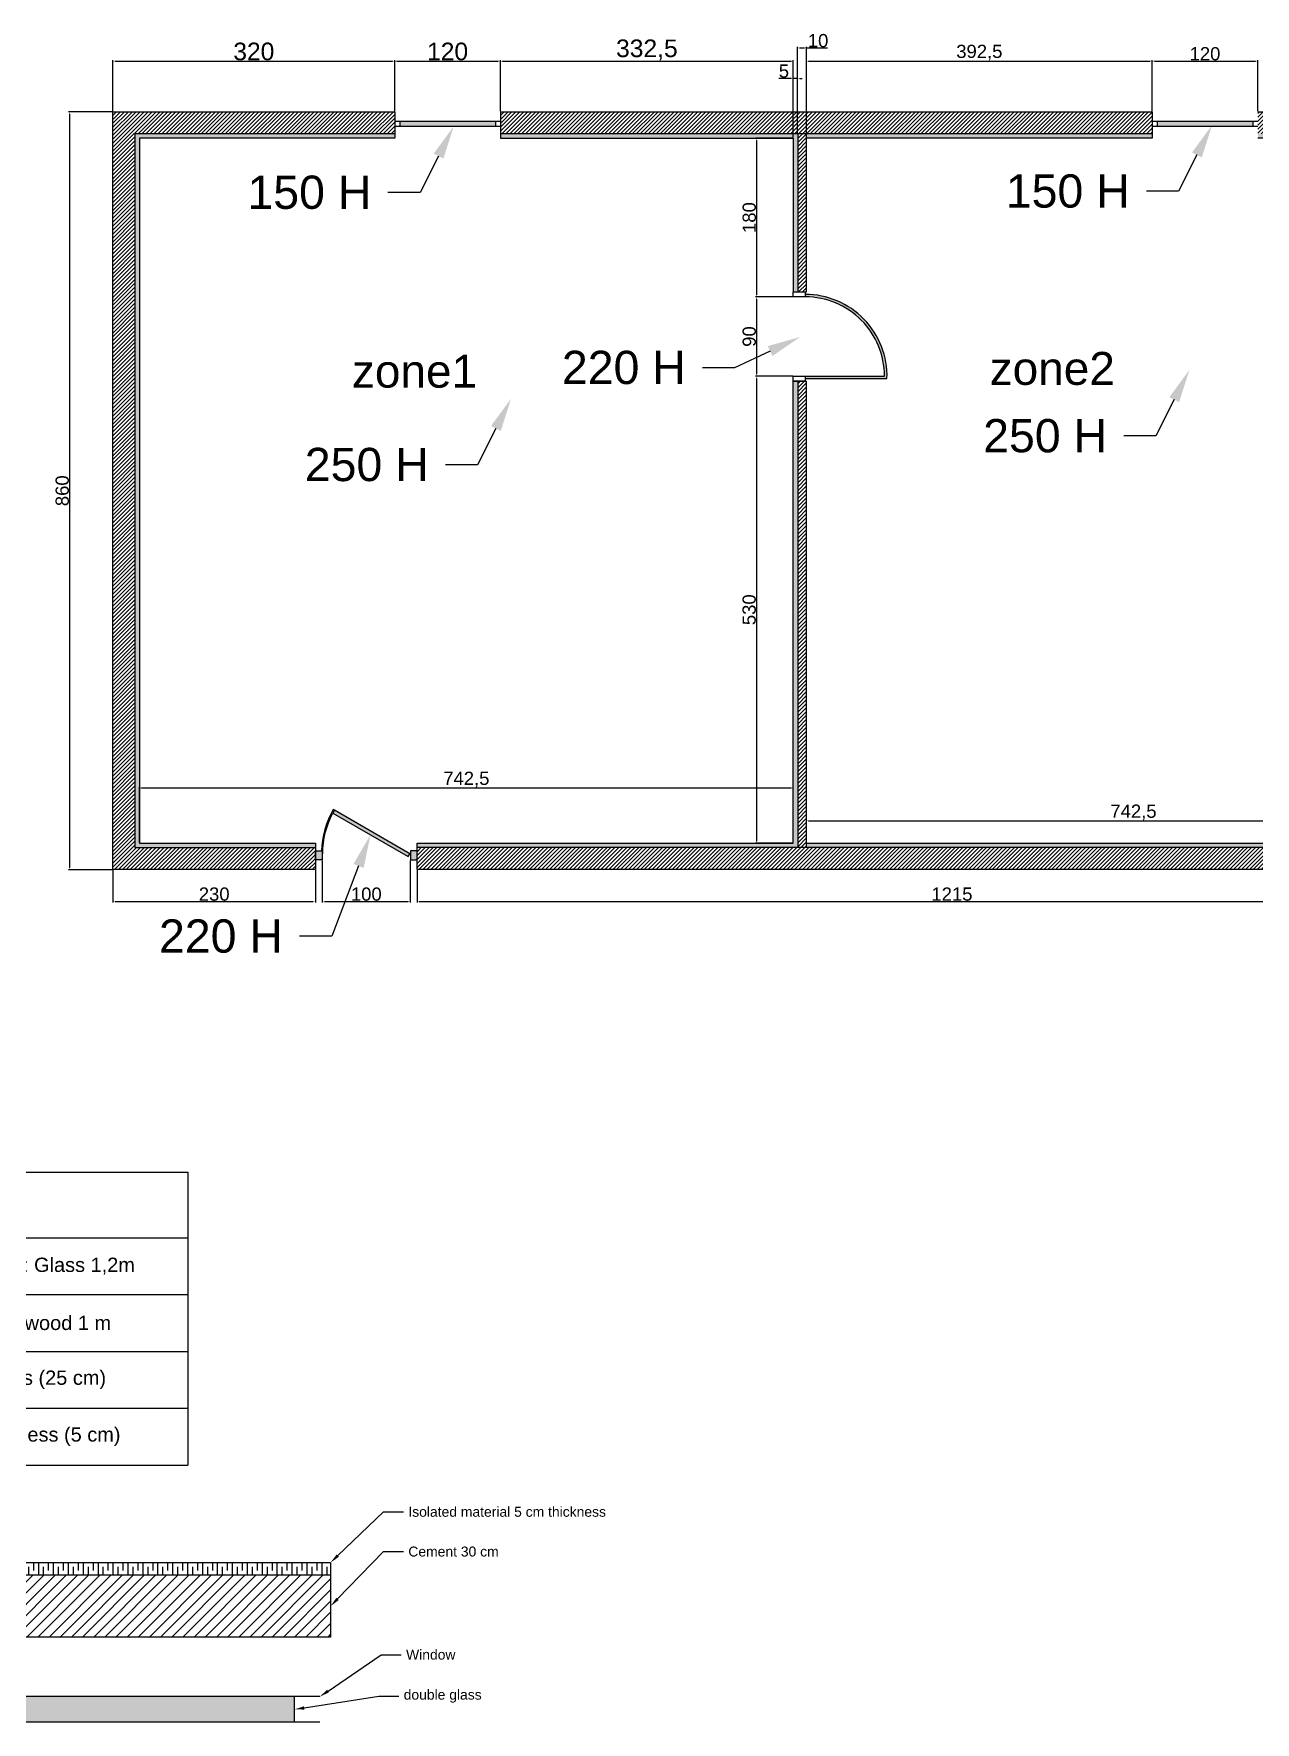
# Model space of a CAD drawing. Header units: millimetres. Extents: x 1864 to 5744, y 377 to 2293.
# Drawn here: x 2937 to 4324, y 377 to 2293 of the extents above; entities that cross this region are included whole.
import ezdxf
from ezdxf import colors
from ezdxf.entities.mleader import LeaderData, LeaderLine
from ezdxf.math import Vec2, Vec3

# ---------------------------------------------------------------- set-up
doc = ezdxf.new("R2010")
doc.units = ezdxf.units.MM
doc.layers.add('door_cad-block.com', color=250, linetype='Continuous')
doc.layers.add('Windows', color=4, linetype='Continuous')
doc.styles.get("Standard").update_dxf_attribs({"font": 'arial.ttf'})
doc.dimstyles.new('ISO-25', dxfattribs={"dimtxt": 2.5, "dimasz": 2.5, "dimexe": 1.25, "dimexo": 0.625, "dimtad": 1, "dimtxsty": 'Standard', "dimcen": 2.5, "dimadec": 0, "dimazin": 0, "dimtfac": 1, "dimtmove": 0, "dimatfit": 3, "dimfxl": 1, "dimarcsym": 0})

# ---------------------------------------------------------------- blocks, each defined once
blk = doc.blocks.new('*U3')
at = {"color": 0, "linetype": 'ByBlock', "ltscale": 10}
blk.add_lwpolyline([(-50, 0), (-50, 800, 0.414214), (-850, 0)], format="xyb", dxfattribs=at)
at = {"color": 0}
for points in [[(-900, 0), (-850, 0), (-850, -121), (-900, -121)], [(-50, 0), (0, 0), (0, -121), (-50, -121)]]:
    blk.add_lwpolyline(points, close=True, dxfattribs=at)
blk = doc.blocks.new('*U5')
at = {"color": 0}
for p, q in [((0, 0), (2100, 0)), ((100, 0), (100, -100)), ((2000, 0), (2000, -100)), ((0, -100), (2100, -100))]:
    blk.add_line(p, q, dxfattribs=at)
blk = doc.blocks.new('*U8')
for points in [[(5, 5), (65, 5), (65, 85), (5, 85)], [(840, 30), (173, -355), (158, -329), (825, 56)], [(905, 5), (845, 5), (845, 85), (905, 85)]]:
    blk.add_lwpolyline(points, close=True)
blk.add_arc((840, 30), 771, 180, 207.7688)
blk = doc.blocks.new('*D38')
at = {"color": 0, "lineweight": -2, "transparency": 16777216}
for p, q in [((3026.7, 2205.3), (3026.7, 2263.4)), ((3029.2, 2262.1), (3344.2, 2262.1)), ((3346.7, 2205.3), (3346.7, 2263.4))]:
    blk.add_line(p, q, dxfattribs=at)
at = {"color": 0, "transparency": 16777216}
for points in [[(3029.2, 2262.6), (3029.2, 2261.7), (3026.7, 2262.1)], [(3344.2, 2262.6), (3344.2, 2261.7), (3346.7, 2262.1)]]:
    blk.add_solid(points, dxfattribs=at)
at = {"layer": 'Defpoints', "color": 0, "transparency": 16777216}
for p in [(3346.7, 2262.1), (3026.7, 2204.6), (3346.7, 2204.6)]:
    blk.add_point(p, dxfattribs=at)
at = {"color": 0, "transparency": 16777216, "insert": (3186.7, 2273), "char_height": 2.5, "width": 62.311, "attachment_point": 5}
blk.add_mtext('{\\H8x;320}', dxfattribs=at)
blk = doc.blocks.new('*D39')
at = {"color": 0, "lineweight": -2, "transparency": 16777216}
for p, q in [((3466.7, 2205.3), (3466.7, 2263.4)), ((3469.2, 2262.1), (3796.7, 2262.1)), ((3799.2, 2175.3), (3799.2, 2263.4))]:
    blk.add_line(p, q, dxfattribs=at)
at = {"color": 0, "transparency": 16777216}
for points in [[(3469.2, 2262.6), (3469.2, 2261.7), (3466.7, 2262.1)], [(3796.7, 2262.6), (3796.7, 2261.7), (3799.2, 2262.1)]]:
    blk.add_solid(points, dxfattribs=at)
at = {"layer": 'Defpoints', "color": 0, "transparency": 16777216}
for p in [(3799.2, 2262.1), (3466.7, 2204.6), (3799.2, 2174.6)]:
    blk.add_point(p, dxfattribs=at)
at = {"color": 0, "transparency": 16777216, "insert": (3633, 2274.8), "char_height": 2.5, "width": 62.311, "attachment_point": 5}
blk.add_mtext('{\\H8x;332,5}', dxfattribs=at)
blk = doc.blocks.new('*D40')
at = {"color": 0, "lineweight": -2, "transparency": 16777216}
for p, q in [((3346.7, 2205.3), (3346.7, 2263.4)), ((3349.2, 2262.1), (3464.2, 2262.1)), ((3466.7, 2205.3), (3466.7, 2263.4))]:
    blk.add_line(p, q, dxfattribs=at)
at = {"color": 0, "transparency": 16777216}
for points in [[(3349.2, 2262.6), (3349.2, 2261.7), (3346.7, 2262.1)], [(3464.2, 2262.6), (3464.2, 2261.7), (3466.7, 2262.1)]]:
    blk.add_solid(points, dxfattribs=at)
at = {"layer": 'Defpoints', "color": 0, "transparency": 16777216}
for p in [(3466.7, 2262.1), (3346.7, 2204.6), (3466.7, 2204.6)]:
    blk.add_point(p, dxfattribs=at)
at = {"color": 0, "transparency": 16777216, "insert": (3406.7, 2273), "char_height": 2.5, "width": 62.311, "attachment_point": 5}
blk.add_mtext('{\\H8x;120}', dxfattribs=at)
blk = doc.blocks.new('*D41')
at = {"color": 0, "lineweight": -2, "transparency": 16777216}
for p, q in [((3796.7, 2242.5), (3783, 2242.5)), ((3799.2, 2180.3), (3799.2, 2243.8)), ((3804.2, 2242.5), (3799.2, 2242.5)), ((3804.2, 2180.3), (3804.2, 2243.8)), ((3806.7, 2242.5), (3809.2, 2242.5))]:
    blk.add_line(p, q, dxfattribs=at)
at = {"color": 0, "transparency": 16777216}
for points in [[(3796.7, 2242.9), (3796.7, 2242.1), (3799.2, 2242.5)], [(3806.7, 2242.9), (3806.7, 2242.1), (3804.2, 2242.5)]]:
    blk.add_solid(points, dxfattribs=at)
at = {"layer": 'Defpoints', "color": 0, "transparency": 16777216}
for p in [(3799.2, 2242.5), (3799.2, 2179.6), (3804.2, 2179.6)]:
    blk.add_point(p, dxfattribs=at)
at = {"color": 0, "transparency": 16777216, "insert": (3788.6, 2250.8), "char_height": 2.5, "attachment_point": 5}
blk.add_mtext('{\\H6x;5}', dxfattribs=at)
blk = doc.blocks.new('*D42')
at = {"color": 0, "lineweight": -2, "transparency": 16777216}
for p, q in [((3804.2, 2180.3), (3804.2, 2278.3)), ((3806.7, 2277.1), (3811.7, 2277.1)), ((3814.2, 2180.3), (3814.2, 2278.3)), ((3814.2, 2277.1), (3838, 2277.1))]:
    blk.add_line(p, q, dxfattribs=at)
at = {"color": 0, "transparency": 16777216}
for points in [[(3806.7, 2277.5), (3806.7, 2276.6), (3804.2, 2277.1)], [(3811.7, 2277.5), (3811.7, 2276.6), (3814.2, 2277.1)]]:
    blk.add_solid(points, dxfattribs=at)
at = {"layer": 'Defpoints', "color": 0, "transparency": 16777216}
for p in [(3814.2, 2277.1), (3804.2, 2179.6), (3814.2, 2179.6)]:
    blk.add_point(p, dxfattribs=at)
at = {"color": 0, "transparency": 16777216, "insert": (3827.4, 2285.3), "char_height": 2.5, "attachment_point": 5}
blk.add_mtext('{\\H6x;10}', dxfattribs=at)
blk = doc.blocks.new('*D43')
at = {"color": 0, "lineweight": -2, "transparency": 16777216}
for p, q in [((3814.2, 2205.3), (3814.2, 2263.4)), ((3816.7, 2262.1), (4204.2, 2262.1)), ((4206.7, 2205.3), (4206.7, 2263.4))]:
    blk.add_line(p, q, dxfattribs=at)
at = {"color": 0, "transparency": 16777216}
for points in [[(3816.7, 2262.6), (3816.7, 2261.7), (3814.2, 2262.1)], [(4204.2, 2262.6), (4204.2, 2261.7), (4206.7, 2262.1)]]:
    blk.add_solid(points, dxfattribs=at)
at = {"layer": 'Defpoints', "color": 0, "transparency": 16777216}
for p in [(4206.7, 2262.1), (3814.2, 2204.6), (4206.7, 2204.6)]:
    blk.add_point(p, dxfattribs=at)
at = {"color": 0, "transparency": 16777216, "insert": (4010.5, 2271.8), "char_height": 2.5, "attachment_point": 5}
blk.add_mtext('{\\H6x;392,5}', dxfattribs=at)
blk = doc.blocks.new('*D44')
at = {"color": 0, "lineweight": -2, "transparency": 16777216}
for p, q in [((4206.7, 2205.3), (4206.7, 2263.4)), ((4209.2, 2262.1), (4324.2, 2262.1)), ((4326.7, 2205.3), (4326.7, 2263.4))]:
    blk.add_line(p, q, dxfattribs=at)
at = {"color": 0, "transparency": 16777216}
for points in [[(4209.2, 2262.6), (4209.2, 2261.7), (4206.7, 2262.1)], [(4324.2, 2262.6), (4324.2, 2261.7), (4326.7, 2262.1)]]:
    blk.add_solid(points, dxfattribs=at)
at = {"layer": 'Defpoints', "color": 0, "transparency": 16777216}
for p in [(4326.7, 2262.1), (4206.7, 2204.6), (4326.7, 2204.6)]:
    blk.add_point(p, dxfattribs=at)
at = {"color": 0, "transparency": 16777216, "insert": (4266.7, 2270.4), "char_height": 2.5, "attachment_point": 5}
blk.add_mtext('{\\H6x;120}', dxfattribs=at)
blk = doc.blocks.new('*D46')
at = {"color": 0, "lineweight": -2, "transparency": 16777216}
for p, q in [((3798.6, 2174.6), (3756.3, 2174.6)), ((3757.5, 2172.1), (3757.5, 1997.1)), ((3798.6, 1994.6), (3756.3, 1994.6))]:
    blk.add_line(p, q, dxfattribs=at)
at = {"color": 0, "transparency": 16777216}
for points in [[(3757.1, 2172.1), (3758, 2172.1), (3757.5, 2174.6)], [(3757.1, 1997.1), (3758, 1997.1), (3757.5, 1994.6)]]:
    blk.add_solid(points, dxfattribs=at)
at = {"layer": 'Defpoints', "color": 0, "transparency": 16777216}
for p in [(3799.2, 2174.6), (3757.5, 1994.6), (3799.3, 1994.6)]:
    blk.add_point(p, dxfattribs=at)
at = {"color": 0, "transparency": 16777216, "insert": (3749.3, 2084.6), "char_height": 2.5, "attachment_point": 5, "rotation": 90}
blk.add_mtext('{\\H6x;180}', dxfattribs=at)
blk = doc.blocks.new('*D47')
at = {"color": 0, "lineweight": -2, "transparency": 16777216}
for p, q in [((3798.6, 1994.6), (3756.3, 1994.6)), ((3757.5, 1992.1), (3757.5, 1907.1)), ((3798.6, 1904.6), (3756.3, 1904.6))]:
    blk.add_line(p, q, dxfattribs=at)
at = {"color": 0, "transparency": 16777216}
for points in [[(3757.1, 1992.1), (3758, 1992.1), (3757.5, 1994.6)], [(3757.1, 1907.1), (3758, 1907.1), (3757.5, 1904.6)]]:
    blk.add_solid(points, dxfattribs=at)
at = {"layer": 'Defpoints', "color": 0, "transparency": 16777216}
for p in [(3799.3, 1994.6), (3757.5, 1904.6), (3799.3, 1904.6)]:
    blk.add_point(p, dxfattribs=at)
at = {"color": 0, "transparency": 16777216, "insert": (3749.3, 1949.6), "char_height": 2.5, "attachment_point": 5, "rotation": 90}
blk.add_mtext('{\\H6x;90}', dxfattribs=at)
blk = doc.blocks.new('*D48')
at = {"color": 0, "lineweight": -2, "transparency": 16777216}
for p, q in [((3798.6, 1904.6), (3756.3, 1904.6)), ((3757.5, 1902.1), (3757.5, 1377.1)), ((3798.6, 1374.6), (3756.3, 1374.6))]:
    blk.add_line(p, q, dxfattribs=at)
at = {"color": 0, "transparency": 16777216}
for points in [[(3757.1, 1902.1), (3758, 1902.1), (3757.5, 1904.6)], [(3757.1, 1377.1), (3758, 1377.1), (3757.5, 1374.6)]]:
    blk.add_solid(points, dxfattribs=at)
at = {"layer": 'Defpoints', "color": 0, "transparency": 16777216}
for p in [(3799.3, 1904.6), (3757.5, 1374.6), (3799.3, 1374.6)]:
    blk.add_point(p, dxfattribs=at)
at = {"color": 0, "transparency": 16777216, "insert": (3749.2, 1639.6), "char_height": 2.5, "attachment_point": 5, "rotation": 90}
blk.add_mtext('{\\H6x;530}', dxfattribs=at)
blk = doc.blocks.new('*D49')
at = {"color": 0, "lineweight": -2, "transparency": 16777216}
for p, q in [((3026.1, 2204.6), (2976.3, 2204.6)), ((2977.5, 2202.1), (2977.5, 1347.1)), ((3026.1, 1344.6), (2976.3, 1344.6))]:
    blk.add_line(p, q, dxfattribs=at)
at = {"color": 0, "transparency": 16777216}
for points in [[(2977.1, 2202.1), (2977.9, 2202.1), (2977.5, 2204.6)], [(2977.1, 1347.1), (2977.9, 1347.1), (2977.5, 1344.6)]]:
    blk.add_solid(points, dxfattribs=at)
at = {"layer": 'Defpoints', "color": 0, "transparency": 16777216}
for p in [(3026.7, 2204.6), (2977.5, 1344.6), (3026.7, 1344.6)]:
    blk.add_point(p, dxfattribs=at)
at = {"color": 0, "transparency": 16777216, "insert": (2969.2, 1774.6), "char_height": 2.5, "attachment_point": 5, "rotation": 90}
blk.add_mtext('{\\H6x;860}', dxfattribs=at)
blk = doc.blocks.new('*D50')
at = {"color": 0, "lineweight": -2, "transparency": 16777216}
for p, q in [((3026.7, 1344), (3026.7, 1307.2)), ((3256.7, 1344), (3256.7, 1307.2)), ((3029.2, 1308.5), (3254.2, 1308.5))]:
    blk.add_line(p, q, dxfattribs=at)
at = {"color": 0, "transparency": 16777216}
for points in [[(3029.2, 1308.9), (3029.2, 1308.1), (3026.7, 1308.5)], [(3254.2, 1308.9), (3254.2, 1308.1), (3256.7, 1308.5)]]:
    blk.add_solid(points, dxfattribs=at)
at = {"layer": 'Defpoints', "color": 0, "transparency": 16777216}
for p in [(3026.7, 1344.6), (3256.7, 1344.6), (3256.7, 1308.5)]:
    blk.add_point(p, dxfattribs=at)
at = {"color": 0, "transparency": 16777216, "insert": (3141.7, 1316.8), "char_height": 2.5, "width": 5.711, "attachment_point": 5}
blk.add_mtext('{\\H6x;230}', dxfattribs=at)
blk = doc.blocks.new('*D51')
at = {"color": 0, "lineweight": -2, "transparency": 16777216}
for p, q in [((3264.4, 1355.1), (3264.4, 1307.2)), ((3364.4, 1355.1), (3364.4, 1307.2)), ((3266.9, 1308.5), (3361.9, 1308.5))]:
    blk.add_line(p, q, dxfattribs=at)
at = {"color": 0, "transparency": 16777216}
for points in [[(3266.9, 1308.9), (3266.9, 1308.1), (3264.4, 1308.5)], [(3361.9, 1308.9), (3361.9, 1308.1), (3364.4, 1308.5)]]:
    blk.add_solid(points, dxfattribs=at)
at = {"layer": 'Defpoints', "color": 0, "transparency": 16777216}
for p in [(3264.4, 1355.7), (3364.4, 1355.7), (3364.4, 1308.5)]:
    blk.add_point(p, dxfattribs=at)
at = {"color": 0, "transparency": 16777216, "insert": (3314.4, 1316.8), "char_height": 2.5, "attachment_point": 5}
blk.add_mtext('{\\H6x;100}', dxfattribs=at)
blk = doc.blocks.new('*D52')
at = {"color": 0, "lineweight": -2, "transparency": 16777216}
for p, q in [((3372.1, 1344), (3372.1, 1307.2)), ((4586.7, 1344), (4586.7, 1307.2)), ((3374.6, 1308.5), (4584.2, 1308.5))]:
    blk.add_line(p, q, dxfattribs=at)
at = {"color": 0, "transparency": 16777216}
for points in [[(3374.6, 1308.9), (3374.6, 1308.1), (3372.1, 1308.5)], [(4584.2, 1308.9), (4584.2, 1308.1), (4586.7, 1308.5)]]:
    blk.add_solid(points, dxfattribs=at)
at = {"layer": 'Defpoints', "color": 0, "transparency": 16777216}
for p in [(3372.1, 1344.6), (4586.7, 1344.6), (4586.7, 1308.5)]:
    blk.add_point(p, dxfattribs=at)
at = {"color": 0, "transparency": 16777216, "insert": (3979.4, 1316.8), "char_height": 2.5, "attachment_point": 5}
blk.add_mtext('{\\H6x;1215}', dxfattribs=at)
blk = doc.blocks.new('*D53')
at = {"color": 0, "lineweight": -2, "transparency": 16777216}
for p, q in [((3814.2, 1375.3), (3814.2, 1401.2)), ((3816.7, 1400), (4554.2, 1400)), ((4556.7, 1375.3), (4556.7, 1401.2))]:
    blk.add_line(p, q, dxfattribs=at)
at = {"color": 0, "transparency": 16777216}
for points in [[(3816.7, 1400.4), (3816.7, 1399.6), (3814.2, 1400)], [(4554.2, 1400.4), (4554.2, 1399.6), (4556.7, 1400)]]:
    blk.add_solid(points, dxfattribs=at)
at = {"layer": 'Defpoints', "color": 0, "transparency": 16777216}
for p in [(4556.7, 1400), (3814.2, 1374.6), (4556.7, 1374.6)]:
    blk.add_point(p, dxfattribs=at)
at = {"color": 0, "transparency": 16777216, "insert": (4185.5, 1409.6), "char_height": 2.5, "attachment_point": 5}
blk.add_mtext('{\\H6x;742,5}', dxfattribs=at)
blk = doc.blocks.new('*D54')
at = {"color": 0, "lineweight": -2, "transparency": 16777216}
for p, q in [((3056.7, 1375.3), (3056.7, 1438.5)), ((3059.2, 1437.3), (3796.7, 1437.3)), ((3799.2, 1375.3), (3799.2, 1438.5))]:
    blk.add_line(p, q, dxfattribs=at)
at = {"color": 0, "transparency": 16777216}
for points in [[(3059.2, 1437.7), (3059.2, 1436.9), (3056.7, 1437.3)], [(3796.7, 1437.7), (3796.7, 1436.9), (3799.2, 1437.3)]]:
    blk.add_solid(points, dxfattribs=at)
at = {"layer": 'Defpoints', "color": 0, "transparency": 16777216}
for p in [(3799.2, 1437.3), (3056.7, 1374.6), (3799.2, 1374.6)]:
    blk.add_point(p, dxfattribs=at)
at = {"color": 0, "transparency": 16777216, "insert": (3428, 1446.9), "char_height": 2.5, "attachment_point": 5}
blk.add_mtext('{\\H6x;742,5}', dxfattribs=at)
blk = doc.blocks.new('*T55')
at = {"color": 0, "linetype": 'ByBlock', "lineweight": -2, "transparency": 16777216}
for p, q in [((0, 0), (502.8, 0)), ((0, 0), (0, -332.3)), ((502.8, 0), (502.8, -332.3)), ((0, -74.4), (502.8, -74.4)), ((75.7, -74.4), (75.7, -332.3)), ((0, -138.9), (502.8, -138.9)), ((0, -203.3), (502.8, -203.3)), ((0, -267.8), (502.8, -267.8)), ((0, -332.3), (502.8, -332.3))]:
    blk.add_line(p, q, dxfattribs=at)
at = {"color": 0, "transparency": 16777216}
for s, insert, char_height, width, attachment_point in [('  Legend:', (1.2, -37.2), 24.31, 500.401, 4), ('windows. material: Glass 1,2m', (289.3, -106.6), 16.208, 424.713, 5), ('Door. material: wood 1 m', (289.3, -171.1), 16.208, 424.713, 5), ('Wall. Thickness (25 cm)', (289.3, -235.6), 16.208, 424.713, 5), ('Insulation. thickness (5 cm)', (289.3, -300), 16.208, 424.713, 5)]:
    blk.add_mtext(s, dxfattribs=dict(at, insert=insert, char_height=char_height, width=width, attachment_point=attachment_point))

msp = doc.modelspace()

# ---------------------------------------------------------------- hatches: boundary and pattern name
h = msp.add_hatch()
h.set_pattern_fill('ANSI31', color=0)
h.paths.add_polyline_path([(3051.733, 2179.632), (3346.733, 2179.632), (3346.733, 2204.632), (3026.733, 2204.632), (3026.733, 1344.632), (3256.733, 1344.632), (3256.733, 1369.632), (3051.733, 1369.632)])
h.paths.add_polyline_path([(4586.558, 2204.632), (4326.733, 2204.632), (4326.733, 2179.632), (4561.733, 2179.632), (4561.733, 1369.632), (3372.117, 1369.632), (3372.117, 1344.632), (4586.733, 1344.632)])
h.paths.add_polyline_path([(3814.233, 1899.007), (3804.233, 1899.007), (3804.233, 1369.632), (3814.233, 1369.632)], flags=17)
h.paths.add_polyline_path([(3814.233, 2179.632), (3804.233, 2179.632), (3804.233, 2000.257), (3812.837, 2000.257), (3814.233, 2000.257)], flags=17)
h.paths.add_polyline_path([(4206.733, 2204.632), (3466.733, 2204.632), (3466.733, 2179.632), (4206.733, 2179.632)], flags=17)
at = {"transparency": 33554687}
h = msp.add_hatch(color=4, dxfattribs=at)
h.paths.add_polyline_path([(4212.447, 2193.672), (4212.447, 2187.958), (4321.018, 2187.958), (4321.018, 2193.672)])
h.paths.add_polyline_path([(3352.447, 2193.672), (3352.447, 2187.958), (3461.018, 2187.958), (3461.018, 2193.672)])
at = {"true_color": 0xf1eb1f, "transparency": 33554687}
h = msp.add_hatch(dxfattribs=at)
h.set_pattern_fill('GOST_WOOD', color=2, scale=0.86)
h.paths.add_polyline_path([(3056.733, 2174.632), (3346.733, 2174.632), (3346.733, 2179.632), (3051.733, 2179.632), (3051.733, 1369.632), (3256.733, 1369.632), (3256.733, 1374.632), (3056.733, 1374.632)])
h = msp.add_hatch(dxfattribs=at)
h.set_pattern_fill('GOST_WOOD', color=2, style=0)
h.paths.add_polyline_path([(3804.233, 2179.632), (3466.733, 2179.632), (3466.733, 2174.632), (3799.233, 2174.632), (3799.233, 2000.257), (3804.233, 2000.257)])
h.paths.add_polyline_path([(4206.733, 2179.632), (3814.233, 2179.632), (3814.233, 2174.632), (4206.733, 2174.632)])
h.paths.add_polyline_path([(4561.733, 2179.632), (4326.733, 2179.632), (4326.733, 2174.632), (4556.733, 2174.632), (4556.733, 1374.632), (3814.233, 1374.632), (3814.233, 1369.632), (4561.733, 1369.632)])
at = {"true_color": 0x6a3715, "transparency": 33554687}
for points in [[(3902.837, 1904.632), (3812.837, 1904.632), (3812.837, 1901.819), (3905.637, 1901.819, 0.42268244), (3812.837, 1997.444), (3812.837, 1994.632, -0.41421356)], [(3276.369, 1408.766), (3278.292, 1412.097), (3276.905, 1412.898, 0.12288), (3263.692, 1365.943), (3264.425, 1365.943), (3264.425, 1362.738), (3264.991, 1362.738, -0.12176079)]]:
    msp.add_hatch(color=36, dxfattribs=at).paths.add_polyline_path(points)
at = {"true_color": 0xf1eb1f, "transparency": 33554687}
h = msp.add_hatch(dxfattribs=at)
h.set_pattern_fill('GOST_WOOD', color=2, style=0)
h.paths.add_polyline_path([(3799.233, 1374.632), (3372.117, 1374.632), (3372.117, 1369.632), (3804.233, 1369.632), (3804.233, 1899.007), (3799.233, 1899.007)])
at = {"true_color": 0x6a3715, "transparency": 33554687}
h = msp.add_hatch(color=36, dxfattribs=at)
h.paths.add_polyline_path([(3278.292, 1412.097), (3276.369, 1408.766), (3361.861, 1359.407), (3363.784, 1362.738)])
h.paths.add_polyline_path([(3264.425, 1365.943), (3256.733, 1365.943), (3256.733, 1355.687), (3264.425, 1355.687)])
h.paths.add_polyline_path([(3364.425, 1355.687), (3372.117, 1355.687), (3372.117, 1365.943), (3364.425, 1365.943)])
at = {"true_color": 0xf1eb1f, "transparency": 33554687}
h = msp.add_hatch(dxfattribs=at)
h.set_pattern_fill('GOST_WOOD', color=2, scale=2.822626, style=0)
h.set_pattern_definition([(90, (-8065.847, -2789.83), (16.935755, -1e-15), [28.22626, -5.64525]), (90, (-8060.202, -2795.476), (16.935755, -1e-15), [16.935755, -4.233939, 8.467877, -4.233939]), (90, (-8054.556, -2803.943), (16.935755, -1e-15), [28.22626, -5.64525])])
h.paths.add_polyline_path([(3273.909, 558.394), (2675.472, 558.394), (2675.472, 544.281), (3273.909, 544.281)])
at = {"transparency": 33554687}
h = msp.add_hatch(dxfattribs=at)
h.set_pattern_fill('ANSI31', color=256, scale=2.822626, style=0)
h.set_pattern_definition([(45, (-8065.847, -2789.83), (-6.3369756, 6.3369756), [])])
h.paths.add_polyline_path([(3273.909, 473.715), (3273.909, 544.281), (2675.472, 544.281), (2675.472, 473.715)])
msp.add_hatch(color=4, dxfattribs=at).paths.add_polyline_path([(3232.664, 377.157), (3232.664, 406.17), (2681.423, 406.17), (2681.423, 377.157)])

# ---------------------------------------------------------------- linework, layer by layer
at = {"color": 0}
for p, q in [((3804.233, 2179.632), (3804.233, 2000.257)), ((3804.233, 1899.007), (3804.233, 1369.632))]:
    msp.add_line(p, q, dxfattribs=at)
for points in [[(3256.733, 1344.632), (3026.733, 1344.632), (3026.733, 2204.632), (3346.733, 2204.632)], [(3346.733, 2204.632), (3346.733, 2174.632), (3056.733, 2174.632), (3056.733, 1374.632), (3256.733, 1374.632), (3256.733, 1344.632)], [(4326.558, 2204.632), (4586.558, 2204.632), (4586.733, 1344.632), (3372.117, 1344.632)], [(3466.733, 2204.632), (3466.733, 2174.632)], [(3466.733, 2204.632), (4206.733, 2204.632)], [(4206.733, 2204.632), (4206.733, 2174.632), (3814.233, 2174.632)], [(3346.733, 2179.632), (3051.733, 2179.632), (3051.733, 1369.632), (3256.733, 1369.632)], [(4561.733, 2179.632), (4561.733, 1369.632), (3372.117, 1369.632)], [(4206.733, 2179.632), (3466.733, 2179.632)], [(3466.733, 2174.632), (3799.233, 2174.632), (3799.233, 2000.257), (3814.233, 2000.257)], [(3814.233, 2000.257), (3814.233, 2179.632)], [(3814.233, 1374.632), (4556.733, 1374.632), (4556.733, 2174.632), (4326.733, 2174.632)], [(3799.233, 2000.257), (3814.233, 2000.257)], [(3814.233, 1994.621), (3814.233, 1994.632)], [(3372.117, 1344.632), (3372.117, 1374.632), (3799.233, 1374.632), (3799.233, 1899.007), (3814.233, 1899.007)], [(3812.837, 1901.819), (3905.637, 1901.819)], [(3814.233, 1369.632), (3814.233, 1899.007)], [(3278.292, 1412.097), (3276.905, 1412.898)], [(3264.991, 1362.738), (3264.425, 1362.738)], [(3814.233, 1374.632), (4556.733, 1374.632)], [(2675.472, 544.281), (2675.472, 558.394), (3273.909, 558.394), (3273.909, 544.281)], [(3273.909, 473.715), (2675.472, 473.715), (2675.472, 544.281), (3273.909, 544.281), (3273.909, 473.715)]]:
    msp.add_lwpolyline(points, dxfattribs=at)
for centre, radius, start, end in [((3812.784, 1904.551), 92.894, 358.315192, 89.9669), ((3364.385, 1362.945), 100.738, 150.272854, 178.294402)]:
    msp.add_arc(centre, radius, start, end, dxfattribs=at)

# ---------------------------------------------------------------- block references
msp.add_blockref('*T55', (2608.861, 1001.312))
at = {"layer": 'door_cad-block.com', "color": 0}
for name, p, xscale, yscale, zscale, rotation in [('*U3', (3812.837, 1899.007), 0.1125000076486909, 0.1125000076486909, 0.1125000076486909, 270), ('*U8', (3256.092, 1366.584), -0.1282051282051265, 0.1282051282051265, 0.1282051282051265, 180)]:
    msp.add_blockref(name, p, dxfattribs=dict(at, xscale=xscale, yscale=yscale, zscale=zscale, rotation=rotation))
at = {"layer": 'Windows'}
for p, xscale, yscale, zscale in [((3466.733, 2193.672), -0.05714285714285761, 0.05714285714285761, 0.05714285714285761), ((4326.733, 2193.672), -0.05714285714285761, 0.05714285714285761, 0.05714285714285761), ((3261.676, 406.17), -0.2901266237316804, 0.2901266237316804, 0.2901266237316804)]:
    msp.add_blockref('*U5', p, dxfattribs=dict(at, xscale=xscale, yscale=yscale, zscale=zscale))

# ---------------------------------------------------------------- texts
at = {"color": 0, "char_height": 37.3469, "attachment_point": 1}
for s, insert in [('zone1 ', (3298.075, 1928.988)), ('zone2 ', (4022.247, 1932.111))]:
    msp.add_mtext_dynamic_manual_height_columns(s, width=166.62096, gutter_width=186.734, heights=[0], dxfattribs=dict(at, insert=insert))

# ---------------------------------------------------------------- dimensions: what is measured, and where the dimension line sits
at = {"color": 0}
for base, p1, p2, text, picture, middle in [((3346.733, 2262.139), (3026.733, 2204.632), (3346.733, 2204.632), '{\\H8x;<>}', '*D38', (3186.733, 2272.982)), ((3466.733, 2262.139), (3346.733, 2204.632), (3466.733, 2204.632), '{\\H8x;<>}', '*D40', (3406.733, 2272.975)), ((3799.233, 2262.139), (3466.733, 2204.632), (3799.233, 2174.632), '{\\H8x;<>}', '*D39', (3632.983, 2274.783)), ((4206.733, 2262.139), (3814.233, 2204.632), (4206.733, 2204.632), '{\\H6x;<>}', '*D43', (4010.483, 2271.778)), ((4326.733, 2262.139), (4206.733, 2204.632), (4326.733, 2204.632), '{\\H6x;<>}', '*D44', (4266.733, 2270.422)), ((4556.733, 1399.975), (3814.233, 1374.632), (4556.733, 1374.632), '{\\H6x;<>}', '*D53', (4185.483, 1409.615)), ((3256.733, 1308.482), (3026.733, 1344.632), (3256.733, 1344.632), '{\\H6x;<>}', '*D50', (3141.733, 1316.771)), ((3364.425, 1308.482), (3264.425, 1355.687), (3364.425, 1355.687), '{\\H6x;<>}', '*D51', (3314.425, 1316.765)), ((4586.733, 1308.482), (3372.117, 1344.632), (4586.733, 1344.632), '{\\H6x;1215}', '*D52', (3979.425, 1316.765))]:
    dim = msp.add_linear_dim(base=base, p1=p1, p2=p2, text=text, dimstyle='ISO-25', dxfattribs=at)
    dim.commit()
    dim.dimension.update_dxf_attribs({"geometry": picture, "text_midpoint": middle})
for base, p1, p2, picture, middle in [((3814.233, 2277.06), (3804.233, 2179.632), (3814.233, 2179.632), '*D42', (3827.37, 2277.06)), ((3799.233, 2242.52), (3804.233, 2179.632), (3799.233, 2179.632), '*D41', (3788.635, 2242.52)), ((3799.233, 1437.282), (3056.733, 1374.632), (3799.233, 1374.632), '*D54', (3427.983, 1437.282))]:
    dim = msp.add_linear_dim(base=base, p1=p1, p2=p2, text='{\\H6x;<>}', dimstyle='ISO-25', dxfattribs=at)
    dim.commit()
    dim.dimension.update_dxf_attribs({"geometry": picture, "text_midpoint": middle, "dimtype": 160})
for base, p1, p2, picture, middle in [((2977.522, 1344.632), (3026.733, 2204.632), (3026.733, 1344.632), '*D49', (2969.239, 1774.632)), ((3757.534, 1994.632), (3799.233, 2174.632), (3799.267, 1994.632), '*D46', (3749.251, 2084.632)), ((3757.534, 1904.632), (3799.267, 1994.632), (3799.267, 1904.632), '*D47', (3749.251, 1949.632)), ((3757.534, 1374.632), (3799.267, 1904.632), (3799.267, 1374.632), '*D48', (3749.246, 1639.632))]:
    dim = msp.add_linear_dim(base=base, p1=p1, p2=p2, angle=90, text='{\\H6x;<>}', dimstyle='ISO-25', dxfattribs=at)
    dim.commit()
    dim.dimension.update_dxf_attribs({"geometry": picture, "text_midpoint": middle})

# ---------------------------------------------------------------- leaders
ml = msp.add_multileader_mtext('Standard', dxfattribs=at)
ml.set_content('150 H')
ml.set_leader_properties()
ml.build(insert=Vec2(0, 0))
ml.multileader.update_dxf_attribs({"arrow_head_size": 37.75})
ctx = ml.context
ctx.base_point, ctx.char_height, ctx.arrow_head_size, ctx.landing_gap_size, ctx.plane_origin = Vec3(3170.536, 2113.04), 37.7505, 37.75, 18.875, Vec3(4532.368, 1573.63)
ctx.text_align_type = 2
notes = []
notes.append((ctx, [(0, (1, 1, 0), (3375.496, 2113.04), (-1, 0), 36.473, [(0, [(3413.547, 2187.944)], 0, [])])]))
ctx.mtext.insert, ctx.mtext.alignment, ctx.mtext.flow_direction = Vec3(3320.147, 2132.237), 3, 5
ml = msp.add_multileader_mtext('Standard', dxfattribs=at)
ml.set_content('150 H')
ml.set_leader_properties()
ml.build(insert=Vec2(0, 0))
ml.multileader.update_dxf_attribs({"arrow_head_size": 37.75})
ctx = ml.context
ctx.base_point, ctx.char_height, ctx.arrow_head_size, ctx.landing_gap_size, ctx.plane_origin = Vec3(4031.652, 2114.453), 37.7505, 37.75, 18.875, Vec3(5393.484, 1575.044)
ctx.text_align_type = 2
notes.append((ctx, [(0, (1, 1, 0), (4236.612, 2114.453), (-1, 0), 36.473, [(0, [(4274.663, 2189.357)], 0, [])])]))
ctx.mtext.insert, ctx.mtext.alignment, ctx.mtext.flow_direction = Vec3(4181.263, 2133.65), 3, 5
ml = msp.add_multileader_mtext('Standard', dxfattribs=at)
ml.set_content('220 H')
ml.set_leader_properties()
ml.build(insert=Vec2(0, 0))
ml.multileader.update_dxf_attribs({"arrow_head_size": 37.75})
ctx = ml.context
ctx.base_point, ctx.char_height, ctx.arrow_head_size, ctx.landing_gap_size, ctx.plane_origin = Vec3(3523.42, 1914.24), 37.7505, 37.75, 18.875, Vec3(4925.923, 1374.831)
ctx.text_align_type = 2
notes.append((ctx, [(0, (1, 1, 0), (3732.577, 1914.24), (-1, 0), 36.473, [(0, [(3807.101, 1949.13)], 0, [])])]))
ctx.mtext.insert, ctx.mtext.alignment, ctx.mtext.flow_direction = Vec3(3677.228, 1933.437), 3, 5
ml = msp.add_multileader_mtext('Standard', dxfattribs=at)
ml.set_content('250 H')
ml.set_leader_properties()
ml.build(insert=Vec2(0, 0))
ml.multileader.update_dxf_attribs({"arrow_head_size": 37.75})
ctx = ml.context
ctx.base_point, ctx.char_height, ctx.arrow_head_size, ctx.landing_gap_size, ctx.plane_origin = Vec3(4001.756, 1836.767), 37.7505, 37.75, 18.875, Vec3(5367.786, 1297.357)
ctx.text_align_type = 2
notes.append((ctx, [(0, (1, 1, 0), (4210.913, 1836.767), (-1, 0), 36.473, [(0, [(4248.964, 1911.671)], 0, [])])]))
ctx.mtext.insert, ctx.mtext.alignment, ctx.mtext.flow_direction = Vec3(4155.565, 1855.964), 3, 5
ml = msp.add_multileader_mtext('Standard', dxfattribs=at)
ml.set_content('250 H')
ml.set_leader_properties()
ml.build(insert=Vec2(0, 0))
ml.multileader.update_dxf_attribs({"arrow_head_size": 37.75})
ctx = ml.context
ctx.base_point, ctx.char_height, ctx.arrow_head_size, ctx.landing_gap_size, ctx.plane_origin = Vec3(3231.482, 1804.101), 37.7505, 37.75, 18.875, Vec3(4597.512, 1264.692)
ctx.text_align_type = 2
notes.append((ctx, [(0, (1, 1, 0), (3440.639, 1804.101), (-1, 0), 36.473, [(0, [(3478.69, 1879.005)], 0, [])])]))
ctx.mtext.insert, ctx.mtext.alignment, ctx.mtext.flow_direction = Vec3(3385.29, 1823.298), 3, 5
ml = msp.add_multileader_mtext('Standard', dxfattribs=at)
ml.set_content('220 H')
ml.set_leader_properties()
ml.build(insert=Vec2(0, 0))
ml.multileader.update_dxf_attribs({"arrow_head_size": 37.75})
ctx = ml.context
ctx.base_point, ctx.char_height, ctx.arrow_head_size, ctx.landing_gap_size, ctx.plane_origin = Vec3(3065.929, 1268.993), 37.7505, 37.75, 18.875, Vec3(4504.905, 729.584)
ctx.text_align_type = 2
notes.append((ctx, [(0, (1, 1, 0), (3275.086, 1268.993), (-1, 0), 36.473, [(0, [(3319.115, 1384.087)], 0, [])])]))
ctx.mtext.insert, ctx.mtext.alignment, ctx.mtext.flow_direction = Vec3(3219.738, 1288.19), 3, 5
ml = msp.add_multileader_mtext('Standard', dxfattribs=at)
ml.set_content('Isolated material 5 cm thickness')
ml.set_leader_properties()
ml.build(insert=Vec2(0, 0))
ml.multileader.update_dxf_attribs({"arrow_head_size": 11.291})
ctx = ml.context
ctx.base_point, ctx.char_height, ctx.arrow_head_size, ctx.landing_gap_size, ctx.plane_origin = Vec3(3356.518, 615.875), 11.2905, 11.291, 5.645, Vec3(3273.909, 558.394)
notes.append((ctx, [(0, (1, 1, 0), (3333.937, 615.875), (1, 0), 22.581, [(0, [(3273.909, 558.394)], 0, [])])]))
ctx.mtext.insert, ctx.mtext.flow_direction = Vec3(3362.164, 621.616), 5
ml = msp.add_multileader_mtext('Standard', dxfattribs=at)
ml.set_content('Cement 30 cm')
ml.set_leader_properties()
ml.build(insert=Vec2(0, 0))
ml.multileader.update_dxf_attribs({"arrow_head_size": 11.291})
ctx = ml.context
ctx.base_point, ctx.char_height, ctx.arrow_head_size, ctx.landing_gap_size, ctx.plane_origin = Vec3(3356.518, 570.744), 11.2905, 11.291, 5.645, Vec3(3273.909, 508.998)
notes.append((ctx, [(0, (1, 1, 0), (3333.937, 570.744), (1, 0), 22.581, [(0, [(3273.909, 508.998)], 0, [])])]))
ctx.mtext.insert, ctx.mtext.flow_direction = Vec3(3362.164, 576.489), 5
ml = msp.add_multileader_mtext('Standard', dxfattribs=at)
ml.set_content('Window ')
ml.set_leader_properties()
ml.build(insert=Vec2(0, 0))
ml.multileader.update_dxf_attribs({"arrow_head_size": 11.291})
ctx = ml.context
ctx.base_point, ctx.char_height, ctx.arrow_head_size, ctx.landing_gap_size, ctx.plane_origin = Vec3(3353.92, 453.81), 11.2905, 11.291, 5.645, Vec3(3261.676, 406.17)
notes.append((ctx, [(0, (1, 1, 0), (3331.339, 453.81), (1, 0), 22.581, [(0, [(3261.676, 406.17)], 0, [])])]))
ctx.mtext.insert, ctx.mtext.flow_direction = Vec3(3359.565, 459.548), 5
ml = msp.add_multileader_mtext('Standard', dxfattribs=at)
ml.set_content('double glass')
ml.set_leader_properties()
ml.build(insert=Vec2(0, 0))
ml.multileader.update_dxf_attribs({"arrow_head_size": 11.291})
ctx = ml.context
ctx.base_point, ctx.char_height, ctx.arrow_head_size, ctx.landing_gap_size, ctx.plane_origin = Vec3(3351.211, 406.774), 11.2905, 11.291, 5.645, Vec3(3232.664, 392.532)
notes.append((ctx, [(0, (1, 1, 0), (3328.63, 406.774), (1, 0), 22.581, [(0, [(3232.664, 391.664)], 0, [])])]))
ctx.mtext.insert, ctx.mtext.flow_direction = Vec3(3356.856, 414.078), 5
for ctx, leaders in notes:
    for number, flags, end, landing, length, lines in leaders:
        leader = LeaderData()
        leader.index, (leader.has_last_leader_line, leader.has_dogleg_vector, leader.attachment_direction) = number, flags
        leader.last_leader_point, leader.dogleg_vector, leader.dogleg_length = Vec3(end), Vec3(landing), length
        for number, points, colour, breaks in lines:
            line = LeaderLine()
            line.index, line.vertices, line.color, line.breaks = number, Vec3.list(points), colors.encode_raw_color(colour), breaks
            leader.lines.append(line)
        ctx.leaders.append(leader)

doc.saveas('drawing.dxf')
